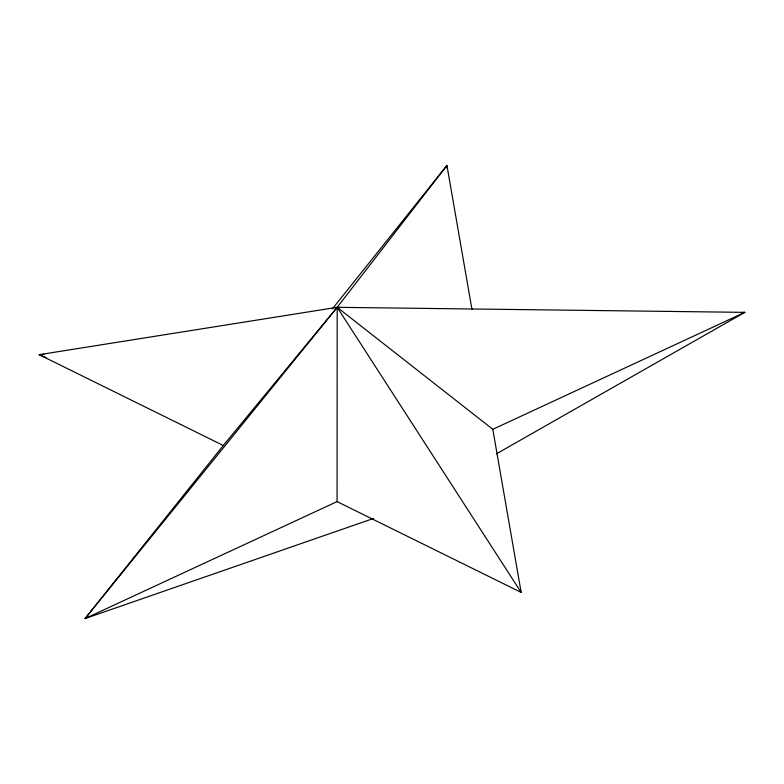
<?xml version="1.0" encoding="UTF-8"?>
<svg xmlns="http://www.w3.org/2000/svg" width="784" height="784" viewBox="0 0 784 784"><rect width="100%" height="100%" fill="white"/><g stroke="black" fill="none" stroke-linecap="round" stroke-linejoin="round"><path stroke-width="1.18" d="M496.399 453.838L744.8 312.365L337.189 307.318L223.293 445.488L39.2 354.682L337.189 307.318L492.803 429.318L521.154 592.41L337.061 501.603L337.189 307.318L446.939 165.444L471.948 309.337M446.596 167.854L446.939 165.444L332.387 308.876M223.293 445.488L85.064 618.556L373.449 518.479M339.59 307.681L337.189 307.318L85.064 618.556L337.061 501.603M492.803 429.318L744.8 312.365L742.36 312.512M44.08 354.388L39.2 354.682L45.942 357.602M337.189 307.318L521.154 592.41"/></g></svg>
